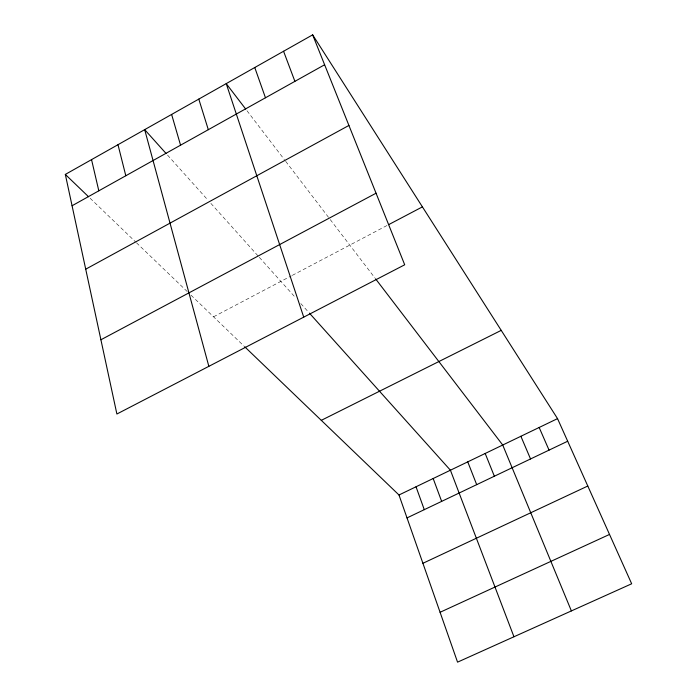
<?xml version="1.0" encoding="UTF-8"?>
<svg xmlns="http://www.w3.org/2000/svg" width="697" height="697" viewBox="0 0 697 697"><rect width="100%" height="100%" fill="white"/><g stroke="black" fill="none" stroke-linecap="round" stroke-linejoin="round"><path stroke-width="0.52" stroke-dasharray="3.48 2.61" d="M213.543 316.821L291.337 275.873M292.287 275.376L387.767 225.105M90.122 198.244L135.706 242.042M136.481 242.783L187.214 291.529M190.995 295.162L243.88 345.973M167.515 155.074L208.028 200.213M210.86 203.367L258.587 256.531M259.31 257.341L295.092 297.192M300.816 303.57L308.693 312.343M246.982 110.745L284.376 159.622M285.683 161.338L329.585 218.719M330.247 219.581L374.916 277.972"/><path stroke-width="1.05" d="M312.648 34.85L404.704 264.782L116.887 414.018L65.326 174.424L312.648 34.85L557.539 418.627L631.674 583.781L457.554 662.15L398.98 494.983L244.63 346.688M72.07 205.754L324.619 64.76M85.722 269.181L348.918 125.443M100.908 339.77L376.049 193.217M388.699 224.617L422.417 206.87M321.291 420.343L501.221 330.369M398.98 494.983L557.539 418.627M407.013 517.906L567.689 441.227M422.913 563.289L587.798 486.027M440.077 612.28L609.526 534.433M65.326 174.424L88.571 196.763M166.086 153.488L144.68 129.642L208.847 366.334M309.416 313.145L450.419 470.214L513.95 636.762M245.684 109.046L226.229 83.623L303.726 317.135M375.57 278.826L502.72 445.026L571.383 610.912M539.164 427.479L549.053 450.123M520.886 436.278L530.539 458.957M485.19 453.468L494.356 476.225M467.757 461.867L476.687 484.65M283.566 51.264L294.901 81.349M433.177 478.517L441.654 501.37M416.031 486.776L424.281 509.664M254.762 67.522L265.47 97.78M198.793 99.096L208.316 129.694M171.619 114.439L180.558 145.185M117.993 144.706L125.808 175.749M91.542 159.63L98.817 190.821"/></g></svg>
